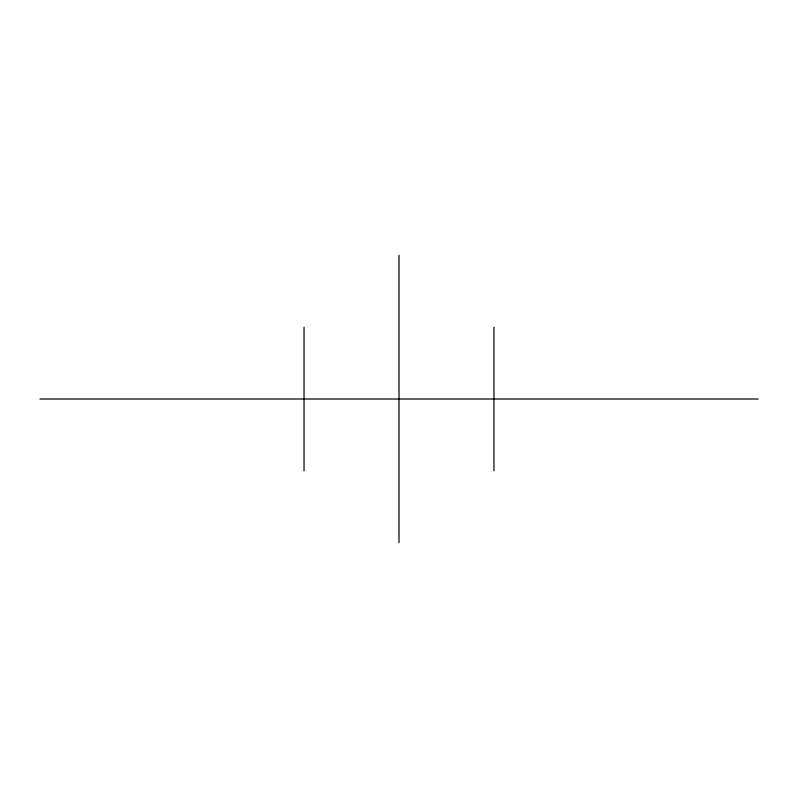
<?xml version="1.0" encoding="UTF-8"?>
<svg xmlns="http://www.w3.org/2000/svg" width="798" height="798" viewBox="0 0 798 798"><rect width="100%" height="100%" fill="white"/><g stroke="black" fill="none" stroke-linecap="round" stroke-linejoin="round"><path stroke-width="1.2" d="M39.9 399L758.1 399M493.962 327.18L493.962 470.82M399 255.36L399 542.64M304.038 327.18L304.038 470.82"/></g></svg>
